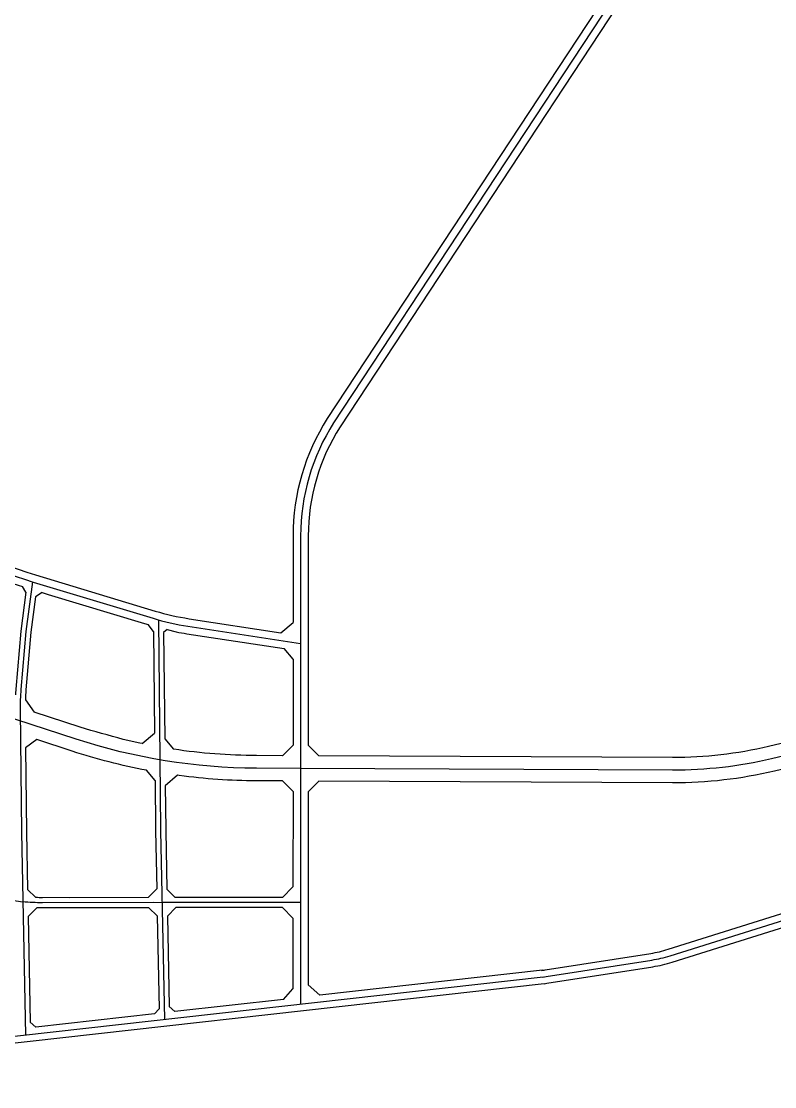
# Model space of a CAD drawing. Extents: x 529262 to 576451, y 2694391 to 2717535.
# Drawn here: x 548570 to 550357, y 2708469 to 2710997 of the extents above; entities that cross this region are included whole.
import ezdxf

# ---------------------------------------------------------------- set-up
doc = ezdxf.new("R2010")
doc.units = 0
doc.layers.add('RD-中线', color=40, linetype='Continuous')
doc.layers.add('RD-红线', color=7, linetype='Continuous')

msp = doc.modelspace()

# ---------------------------------------------------------------- linework, layer by layer
at = {"layer": 'RD-中线', "linetype": 'Continuous', "flags": 128}
for points in [[(547865.715, 2710864.877, 0), (547866.042, 2710864.171)], [(550332.435, 2711596.688), (549310.994, 2710044.461, 0.14263908), (549232.774, 2709776.036), (549232.671, 2709224.473)], [(547233.041, 2709908.008), (547612.249, 2709887.922, -0.01385086), (547667.462, 2709883.461), (548007.488, 2709846.484, -0.04816172), (548063.946, 2709834.771), (548274.248, 2709770.124, -0.000234), (548598.341, 2709666.702), (548882.687, 2709580.672, 0.0353898), (548965.415, 2709561.907), (549232.504, 2709520.911)], [(548596.774, 2709667.203), (548581.298, 2709549.15), (548569.518, 2709411.809, 0.02402404), (548567.717, 2709363.823), (548570.774, 2709072.992), (548580.23, 2708591.745)], [(554495.503, 2709645.318), (551668.592, 2709522.64, 0.04724548), (551295.044, 2709470.84), (550349.382, 2709247.213, -0.05928111), (550114.616, 2709220.384), (549232.671, 2709224.473)], [(548895.496, 2709576.796), (548900.726, 2709079.338, 0.00228307), (548900.767, 2709076.599), (548909.568, 2708628.698)], [(549807.152, 2708729.502, -0.01590166), (549814.736, 2708730.642), (550065.386, 2708769.925, 0.0371888), (550108.779, 2708780.076), (551494.008, 2709214.881)], [(548904.116, 2708906.157), (548620.755, 2708905.778, -0.02340557), (548574.018, 2708907.905)]]:
    msp.add_lwpolyline(points, format="xyb", dxfattribs=at)
at = {"layer": 'RD-中线', "linetype": 'Continuous'}
msp.add_lwpolyline([(549232.671, 2709224.473), (549127.751, 2709224.959, -0.07773036), (548700.587, 2709293.801), (548234.481, 2709445.647, -0.00241198), (548225.322, 2709448.68), (547829.908, 2709581.729, 0.03180471), (547584.335, 2709647.318), (547516.825, 2709660.821, 0.04076391), (547387.471, 2709675.884), (547173.199, 2709683.266, 0.00380702), (547164.065, 2709683.511), (547013.533, 2709686.404, 0.00491627), (547001.735, 2709686.514), (546784.388, 2709686.416, 0.00447514), (546779.018, 2709686.366), (546641.895, 2709683.849, -0.00004733), (546641.838, 2709683.848), (545717.831, 2709667.062)], format="xyb", dxfattribs=at)
at = {"layer": 'RD-中线', "linetype": 'Continuous', "flags": 128}
for points in [[(549232.671, 2709224.473), (549232.568, 2708665.034)], [(548884.7, 2708906.131), (548620.755, 2708905.778)], [(549232.612, 2708906.595), (548904.116, 2708906.157)], [(549808.255, 2708729.626), (548257.683, 2708555.651), (547307.889, 2708477.034)]]:
    msp.add_lwpolyline(points, dxfattribs=at)
at = {"layer": 'RD-中线'}
msp.add_lwpolyline([(548245.129, 2708956.81), (548574.018, 2708907.905)], dxfattribs=at)
at = {"layer": 'RD-红线', "linetype": 'Continuous', "flags": 128}
for points in [[(550299.136, 2711578.829), (549295.884, 2710054.243, 0.14270657), (549214.774, 2709776.039), (549214.736, 2709570.975)], [(550324.856, 2711552.425), (549326.106, 2710034.681, 0.14256785), (549250.774, 2709776.032), (549250.682, 2709279.279)], [(547700.779, 2709897.944), (548009.434, 2709864.379, -0.04814309), (548069.257, 2709851.969), (548279.625, 2709787.303, -0.00023397), (548603.688, 2709683.891), (548887.9, 2709597.9, 0.0353898), (548968.145, 2709579.698), (549185.943, 2709546.269)], [(548355.692, 2709725.273), (548355.693, 2709725.273, -0.00014961), (548562.888, 2709659.136), (548573.143, 2709655.959)], [(548581.49, 2709642.937), (548569.365, 2709550.444), (548557.562, 2709412.835, 0.00693866), (548556.544, 2709398.662, 0.00693866)], [(548604.216, 2709631.647), (548593.232, 2709547.857), (548581.474, 2709410.784, 0.01192958), (548580.038, 2709387.545, 0.01192958)], [(548916.564, 2709553.962), (548937.851, 2709548.447, 0.01019832), (548962.684, 2709544.115), (549193.512, 2709508.685)], [(551239.165, 2709488.453), (550342.478, 2709276.408, -0.05928111), (550114.755, 2709250.383), (549275.566, 2709254.274)], [(551288.963, 2709438.575), (550356.286, 2709218.018, -0.05928111), (550114.477, 2709190.384), (549275.777, 2709194.273)], [(548856.89, 2709283.466), (548851.236, 2709284.484), (548812.227, 2709293.326, -0.00823334), (548709.879, 2709322.325), (548600.753, 2709357.876), (548600.724, 2709357.885)], [(548867.171, 2709220.105, -0.0317777), (548691.294, 2709265.276), (548606.86, 2709292.783)], [(549189.566, 2709254.673), (549127.89, 2709254.959, -0.03593984), (548931.769, 2709269.989), (548931.035, 2709270.121)], [(549804.273, 2708745.241, -0.01532585), (549812.551, 2708746.495), (550062.908, 2708785.732, 0.0371888), (550103.987, 2708795.342), (551444.748, 2709216.188)], [(548887.501, 2709195.808), (548888.726, 2709079.212, 0.00228307), (548888.769, 2709076.363), (548891.478, 2708938.506)], [(549189.777, 2709194.671), (549127.612, 2709194.96, -0.03197659), (548945.036, 2709207.508), (548940.625, 2709208.221)], [(549810.031, 2708713.764, -0.01660501), (549816.901, 2708714.786), (550067.863, 2708754.118, 0.0371888), (550113.571, 2708764.811), (551471.774, 2709191.132)], [(548911.634, 2709183.279), (548912.725, 2709079.464, 0.00228307), (548912.765, 2709076.834), (548915.496, 2708937.806)], [(548871.509, 2708918.113), (548620.739, 2708917.778, -0.00816371), (548604.806, 2708918.017)], [(548872.713, 2708894.115), (548620.771, 2708893.778, -0.00662975), (548607.195, 2708893.94)], [(548692.423, 2708893.874), (548620.771, 2708893.778, 0.00267004), (548612.198, 2708893.814, -0.00662975)]]:
    msp.add_lwpolyline(points, format="xyb", dxfattribs=at)
at = {"layer": 'RD-红线'}
for points in [[(548581.49, 2709642.937), (548573.143, 2709655.959, 0.36524841)], [(548619.664, 2709641.55), (548604.216, 2709631.647, 0.46493487)], [(549185.943, 2709546.269), (549214.736, 2709570.975, 0.4595024)], [(548883.782, 2709549.478), (548871.047, 2709565.756, 0.33883091)], [(548916.564, 2709553.962), (548907.808, 2709547.112, 0.49384063)], [(549214.72, 2709483.97), (549193.512, 2709508.685, 0.37033005)], [(548580.038, 2709387.545), (548600.724, 2709357.885, 0.33519786)], [(548606.86, 2709292.783), (548580.666, 2709273.556, 0.51308518)], [(548856.89, 2709283.466), (548886.318, 2709308.334, 0.47059569)], [(548910.465, 2709294.463), (548931.035, 2709270.121, 0.35999311)], [(549189.566, 2709254.673), (549214.682, 2709279.668, 0.41551775)], [(549250.682, 2709279.279), (549275.566, 2709254.274, 0.41291058)], [(548887.501, 2709195.808), (548867.171, 2709220.105, 0.35723348)], [(548940.625, 2709208.221), (548911.634, 2709183.279, 0.46520522)], [(549214.661, 2709169.667), (549189.777, 2709194.671, 0.41291058)], [(549275.777, 2709194.273), (549250.661, 2709169.278, 0.41551775)], [(548585.437, 2708937.614), (548604.806, 2708918.017, 0.39936389)], [(548871.509, 2708918.113), (548891.478, 2708938.506, 0.41958686)], [(548915.496, 2708937.806), (548935.519, 2708918.198, 0.40886061)], [(549189.653, 2708918.538), (549214.619, 2708943.533, 0.41376827)], [(548607.195, 2708893.94), (548586.695, 2708873.554, 0.42740555)], [(548892.736, 2708874.508), (548872.713, 2708894.115, 0.40886061)], [(548936.723, 2708894.2), (548916.754, 2708873.807, 0.41958686)], [(549214.606, 2708869.533), (549189.572, 2708894.538, 0.41465899)], [(549250.576, 2708711.121), (549278.364, 2708686.272, 0.44738702)], [(549192.362, 2708676.623), (549214.574, 2708701.462, 0.38180043)], [(548920.967, 2708659.358), (548934.303, 2708647.669, 0.44145)], [(548886.399, 2708642.294), (548897.059, 2708654.455, 0.38749176)], [(548591.63, 2708622.406), (548604.965, 2708610.717, 0.44145)]]:
    msp.add_lwpolyline(points, format="xyb", dxfattribs=at)
at = {"layer": 'RD-红线', "linetype": 'Continuous', "flags": 128}
for points in [[(548619.664, 2709641.55), (548634.239, 2709637.035), (548862.576, 2709567.95), (548871.047, 2709565.756)], [(548883.782, 2709549.478), (548886.318, 2709308.334)], [(548907.808, 2709547.112), (548910.465, 2709294.463)], [(549214.72, 2709483.97), (549214.682, 2709279.668)], [(548580.666, 2709273.556), (548582.773, 2709073.173), (548585.437, 2708937.614)], [(549214.661, 2709169.667), (549214.619, 2708943.533)], [(549250.661, 2709169.278), (549250.576, 2708711.121)], [(548871.509, 2708918.113), (548685.059, 2708917.864), (548684.542, 2708917.863)], [(549189.653, 2708918.538), (548935.519, 2708918.198)], [(548872.713, 2708894.115), (548787.96, 2708894.001), (548787.803, 2708894.001), (548692.423, 2708893.874)], [(549189.572, 2708894.538), (548936.723, 2708894.2)], [(548586.695, 2708873.554), (548591.63, 2708622.406)], [(548892.736, 2708874.508), (548897.059, 2708654.455)], [(548916.754, 2708873.807), (548920.967, 2708659.358)], [(549214.606, 2708869.533), (549214.574, 2708701.462)], [(549806.471, 2708745.526), (549278.364, 2708686.272)], [(549810.039, 2708713.726), (548259.235, 2708539.725), (547361.712, 2708465.435), (547360.699, 2708465.351)], [(549192.362, 2708676.623), (548934.303, 2708647.669)], [(548886.399, 2708642.294), (548604.965, 2708610.717)]]:
    msp.add_lwpolyline(points, dxfattribs=at)

doc.saveas('drawing.dxf')
